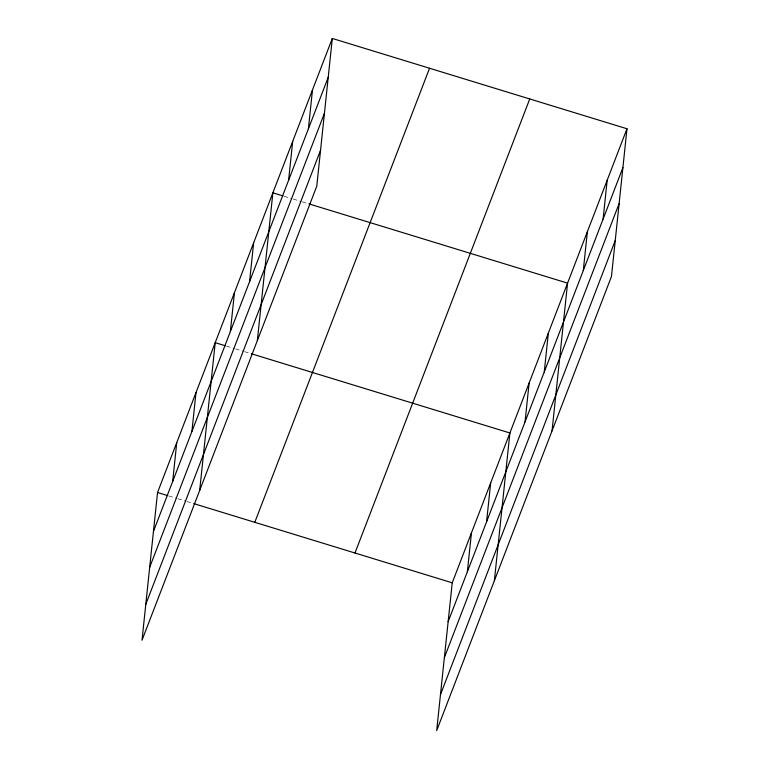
<?xml version="1.0" encoding="UTF-8"?>
<svg xmlns="http://www.w3.org/2000/svg" width="769" height="769" viewBox="0 0 769 769"><rect width="100%" height="100%" fill="white"/><g stroke="black" fill="none" stroke-linecap="round" stroke-linejoin="round"><path stroke-width="0.58" stroke-dasharray="3.85 2.88" d="M284.194 196.297L292.105 198.719M293.239 199.065L301.15 201.497M302.284 201.843L309.071 203.92M226.519 346.137L234.43 348.559M235.564 348.905L243.485 351.337M244.609 351.683L251.396 353.759M168.844 495.976L176.764 498.399M177.899 498.745L185.81 501.177M186.944 501.523L193.721 503.599"/><path stroke-width="1.15" d="M332.304 38.45L157.539 492.506L142.015 640.241L316.77 186.185L332.304 38.45L626.985 128.759L611.461 276.494L436.696 730.55L452.23 582.815L626.985 128.759M172.679 481.432L176.764 442.56M191.904 431.486L195.989 392.613M199.68 490.401L215.214 342.666L225.384 345.79M230.354 331.593L234.439 292.72M249.569 281.646L253.655 242.773M257.355 340.561L272.88 192.827L283.059 195.951M288.606 180.244L292.691 141.371M308.407 128.779L312.493 89.906M467.36 571.742L471.455 532.869M486.585 521.795L490.67 482.922M494.371 580.71L509.895 432.976L251.396 353.759M525.035 421.902L529.12 383.029M544.26 371.956L548.345 333.083M552.046 430.871L567.57 283.136L309.071 203.92M583.286 270.553L587.372 231.68M603.098 219.088L607.183 180.215M153.454 531.379L328.219 77.323M149.676 567.311L324.441 113.245M145.793 604.319L320.548 150.253M254.789 522.314L429.544 68.249M354.98 553.017L529.745 98.961M448.144 621.688L622.9 167.632M444.367 657.62L619.122 203.554M440.474 694.628L615.238 240.562M157.539 492.506L167.719 495.63M193.721 503.599L452.23 582.815"/></g></svg>
